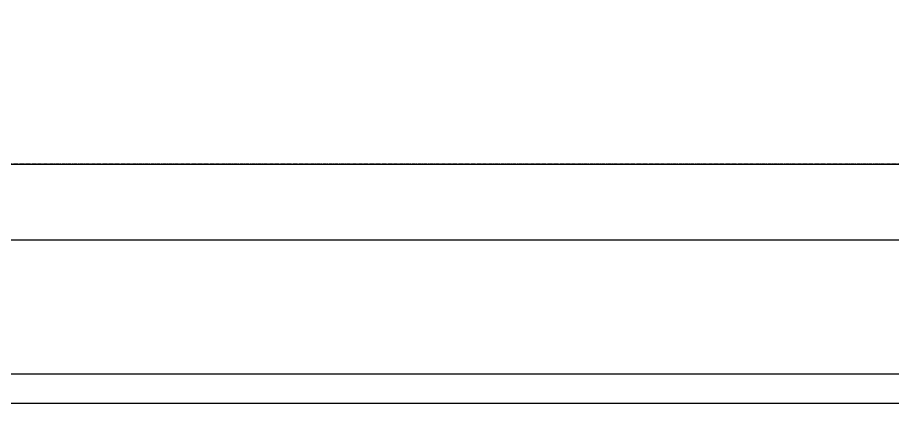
# Model space of a CAD drawing. Header units: millimetres. Extents: x 0 to 126150, y 0 to 89100.
# Drawn here: x 32251 to 33750, y 17335 to 17996 of the extents above; entities that cross this region are included whole.
import ezdxf

# ---------------------------------------------------------------- set-up
doc = ezdxf.new("R2010")
doc.units = ezdxf.units.MM
doc.header["$LTSCALE"] = 0.2
doc.linetypes.add('CENTER', pattern=[50.8, 31.75, -6.35, 6.35, -6.35])
doc.layers.add('A_建築', color=8, linetype='Continuous')
doc.layers.add('A_通芯', color=8, linetype='CENTER', plot=False)

msp = doc.modelspace()

# ---------------------------------------------------------------- linework, layer by layer
at = {"layer": 'A_建築', "lineweight": -3}
for points in [[(79993.55, 44814.81), (79993.55, 17334.81), (31843.54, 17334.81)], [(79743.54, 44564.81), (79743.54, 17384.81), (31903.54, 17384.81), (31903.54, 22356.25), (35858.54, 22356.25), (35858.54, 17334.81)], [(15066.26, 17744.81), (91205.73, 17744.81)], [(31903.54, 17614.81), (79743.54, 17614.81)]]:
    msp.add_lwpolyline(points, dxfattribs=at)
at = {"layer": 'A_通芯'}
msp.add_line((103575.31, 17744.81), (25681.81, 17744.81), dxfattribs=at)

doc.saveas('drawing.dxf')
